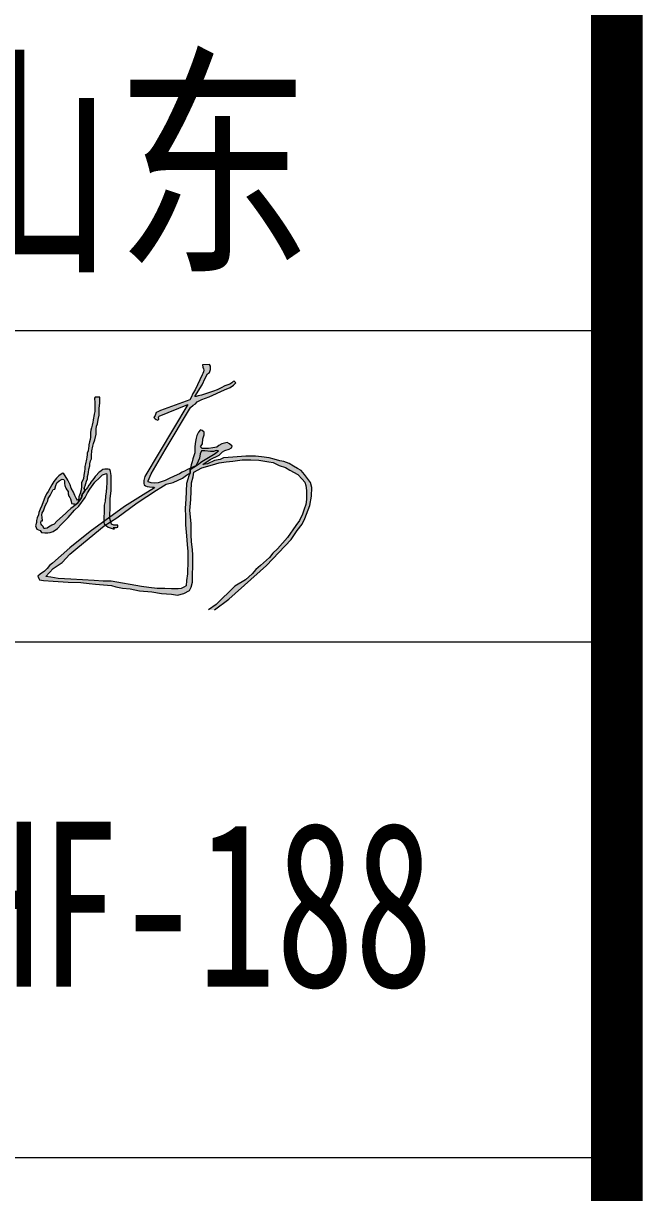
# Model space of a CAD drawing. Header units: inches. Extents: x -3272461 to -2504170, y 403793 to 1071042.
# Drawn here: x -2943929 to -2942127, y 499529 to 502930 of the extents above; entities that cross this region are included whole.
import ezdxf
from ezdxf.enums import TextEntityAlignment as Align

# ---------------------------------------------------------------- set-up
doc = ezdxf.new("R2010")
doc.units = ezdxf.units.IN
doc.header["$LTSCALE"] = 1000
doc.header["$MEASUREMENT"] = 0
doc.linetypes.add('LENGSHUI', pattern=[22, 20, -1, 0, -1])
doc.layers.get('0').update_dxf_attribs({"lineweight": 18})
for name, color, linetype, lineweight in [('00签名', 7, 'LENGSHUI', 18), ('PUB_TITLE', 153, 'Continuous', 18), ('图签文字', 4, 'Continuous', 18)]:
    doc.layers.add(name, color=color, linetype=linetype, lineweight=lineweight)
doc.styles.add('-黑体', font='', dxfattribs={"width": 0.7})
doc.styles.add('建筑图签-黑', font='', dxfattribs={"width": 0.7})
doc.styles.get('-黑体').set_extended_font_data('微软雅黑')
doc.styles.get('建筑图签-黑').set_extended_font_data('黑体')

msp = doc.modelspace()

# ---------------------------------------------------------------- hatches: boundary and pattern name
at = {"layer": '00签名', "linetype": 'Continuous'}
for points in [[(-2943372.8, 501223.5), (-2943331.4, 501255.3), (-2943221.4, 501353), (-2943150.3, 501428.3), (-2943132.4, 501454.2), (-2943118.3, 501473.3), (-2943109.9, 501489.6), (-2943095.8, 501527.2), (-2943090.8, 501554.1), (-2943089.6, 501579.4), (-2943093.6, 501594), (-2943110.7, 501617.2), (-2943121.1, 501628.7), (-2943131.6, 501635.1), (-2943143.5, 501642.1), (-2943156, 501649.6), (-2943170.9, 501655), (-2943183.3, 501657.5), (-2943199.8, 501662.5), (-2943213.7, 501666), (-2943236.1, 501668.9), (-2943253.5, 501670.9), (-2943281.9, 501670.9), (-2943319.7, 501667.5), (-2943347.1, 501666), (-2943356.1, 501661), (-2943372.5, 501658), (-2943393.4, 501648.6), (-2943406.8, 501646.1), (-2943385.4, 501661), (-2943359, 501673.4), (-2943349.6, 501683.9), (-2943343.1, 501687.4), (-2943330.7, 501690.8), (-2943323.7, 501695.3), (-2943321.7, 501699.8), (-2943329.2, 501706.3), (-2943336.1, 501710.7), (-2943352.1, 501706.3), (-2943360.5, 501702.3), (-2943366, 501697.3), (-2943377.5, 501694.8), (-2943390.4, 501693.3), (-2943408.8, 501693.3), (-2943413.5, 501697.9), (-2943407.8, 501706.6), (-2943406.6, 501721.7), (-2943403.4, 501733), (-2943402.8, 501740.5), (-2943409.1, 501745.5), (-2943414.1, 501747.4), (-2943419.1, 501741.1), (-2943424.2, 501731.1), (-2943426.7, 501723.6), (-2943427.9, 501713.5), (-2943429.8, 501699.1), (-2943429.8, 501690.3), (-2943430.4, 501680.3), (-2943432.9, 501672.1), (-2943436.1, 501663.4), (-2943438, 501654.6), (-2943440.5, 501645.8), (-2943444.2, 501632), (-2943444.2, 501622.6), (-2943447.4, 501613.8), (-2943450.5, 501603.8), (-2943454.3, 501591.2), (-2943456.2, 501545.3), (-2943458.5, 501519.4), (-2943457.4, 501494.6), (-2943457.4, 501471), (-2943454, 501439.4), (-2943452.9, 501413.5), (-2943450.6, 501393.2), (-2943450.6, 501367.3), (-2943451.7, 501329), (-2943454, 501308.8), (-2943455.2, 501294.1), (-2943461.8, 501289.6), (-2943469.6, 501285.7), (-2943479.1, 501285.2), (-2943498.5, 501285.2), (-2943517.4, 501285.7), (-2943539.7, 501285.7), (-2943563.6, 501289.1), (-2943585.2, 501291.8), (-2943673.6, 501307.3), (-2943696.7, 501307.3), (-2943722.7, 501308.7), (-2943757, 501311.5), (-2943791.4, 501312.9), (-2943827.8, 501315), (-2943849.6, 501319.3), (-2943863.6, 501320.7), (-2943842.5, 501343.8), (-2943816.6, 501362), (-2943793.5, 501385.8), (-2943770.3, 501404.7), (-2943693.8, 501468.4), (-2943657.1, 501491.9), (-2943597.8, 501535.5), (-2943542, 501571.9), (-2943528.9, 501579.7), (-2943513.3, 501589.5), (-2943492.8, 501594.3), (-2943465.6, 501606.5), (-2943454.4, 501615.7), (-2943448.5, 501619.6), (-2943444.2, 501621.7), (-2943444.2, 501632.4), (-2943422.2, 501645.4), (-2943409.7, 501655.3), (-2943385.1, 501669.9), (-2943370.9, 501678.5), (-2943364.9, 501683.7), (-2943361, 501686.3), (-2943368.3, 501687.2), (-2943376.1, 501684.6), (-2943384.7, 501684.2), (-2943401.5, 501686.7), (-2943411, 501686.7), (-2943414.9, 501677.3), (-2943417, 501665.2), (-2943420.1, 501656.6), (-2943423.9, 501647.1), (-2943426.9, 501642.4), (-2943451.5, 501631.6), (-2943458.4, 501627.7), (-2943466.6, 501624.3), (-2943475.2, 501619.9), (-2943490.8, 501613.1), (-2943505, 501605.7), (-2943516.2, 501600.1), (-2943527.9, 501596.2), (-2943536.5, 501592.8), (-2943547.7, 501591.9), (-2943557.2, 501593.7), (-2943565.8, 501596.2), (-2943566.2, 501598.8), (-2943557.2, 501619.1), (-2943516.4, 501689.3), (-2943442.5, 501812.8), (-2943434.6, 501819.4), (-2943427.9, 501822.7), (-2943423.5, 501829), (-2943409.6, 501835.3), (-2943388.4, 501843), (-2943343.6, 501864.1), (-2943327.7, 501870.9), (-2943317.6, 501877.1), (-2943311.3, 501883.9), (-2943315.6, 501888.7), (-2943319, 501887.7), (-2943322.4, 501884.4), (-2943328.2, 501880), (-2943343.1, 501875.7), (-2943353.7, 501869.9), (-2943364.8, 501864.1), (-2943375.8, 501860.3), (-2943390.8, 501855.5), (-2943399, 501852.6), (-2943410.5, 501848.7), (-2943420.1, 501845.9), (-2943425.9, 501844.4), (-2943429.8, 501843.9), (-2943408.6, 501878.1), (-2943399.9, 501897.3), (-2943393.2, 501910.3), (-2943387.9, 501914.2), (-2943384.5, 501923.3), (-2943384.5, 501933), (-2943387.6, 501937.4), (-2943407.9, 501936), (-2943407, 501929.4), (-2943404.6, 501925.1), (-2943403.7, 501920.9), (-2943405.1, 501915.7), (-2943407, 501911.4), (-2943408.4, 501907.2), (-2943429.2, 501864.1), (-2943435.8, 501853.2), (-2943441.1, 501841.4), (-2943444.8, 501834.8), (-2943530, 501804), (-2943537.6, 501799.3), (-2943542.4, 501797.4), (-2943545.7, 501788.9), (-2943549.6, 501783.2), (-2943546, 501779.8), (-2943543, 501777.5), (-2943538.3, 501775.9), (-2943535, 501778.2), (-2943536, 501783.5), (-2943533.7, 501787.5), (-2943450.6, 501821.4), (-2943575.3, 501611.7), (-2943578.8, 501600.2), (-2943578.1, 501595), (-2943578.1, 501590.9), (-2943577.7, 501587.2), (-2943573.6, 501584.6), (-2943568.4, 501582.4), (-2943561.7, 501581.7), (-2943553.2, 501580.9), (-2943548.4, 501580.5), (-2943547.3, 501578.3), (-2943580.9, 501558.5), (-2943635.1, 501524), (-2943734.4, 501451.9), (-2943794.2, 501404), (-2943844.1, 501359.7), (-2943853.3, 501353), (-2943860, 501343.9), (-2943867.5, 501336.3), (-2943880, 501328), (-2943886.7, 501322.1), (-2943884.2, 501315.4), (-2943881.7, 501311.3), (-2943870.8, 501309.6), (-2943842.4, 501307.1), (-2943798.9, 501304.6), (-2943762.1, 501302.9), (-2943737.9, 501300.4), (-2943719.5, 501298.7), (-2943696.1, 501296.2), (-2943672.6, 501294.6), (-2943660.1, 501291.2), (-2943640.9, 501287), (-2943618.3, 501285.4), (-2943591.5, 501279.5), (-2943555.6, 501276.2), (-2943527.1, 501271.2), (-2943497.9, 501269.5), (-2943480.3, 501266.1), (-2943461.9, 501271.2), (-2943446, 501280.3), (-2943441, 501289.5), (-2943436.8, 501304.6), (-2943436.8, 501321.3), (-2943436, 501354.7), (-2943436, 501383.1), (-2943436.8, 501399.8), (-2943440.2, 501421.6), (-2943441, 501441.6), (-2943441, 501462.5), (-2943441, 501475.1), (-2943444.4, 501512.7), (-2943441.9, 501545.2), (-2943440.2, 501592.9), (-2943435.2, 501610.4), (-2943432.7, 501623.8), (-2943410.1, 501637.2), (-2943378.3, 501645.5), (-2943359.1, 501651.4), (-2943339, 501654.7), (-2943319.8, 501656.4), (-2943292.2, 501659.7), (-2943267.1, 501660.6), (-2943243.7, 501658.9), (-2943215.2, 501653.9), (-2943201.9, 501652.2), (-2943185.1, 501643.9), (-2943166.7, 501638), (-2943154.2, 501630.5), (-2943130.8, 501617.1), (-2943118.2, 501603.7), (-2943109.9, 501595.4), (-2943107.4, 501585.4), (-2943104.9, 501571.2), (-2943104.9, 501555.3), (-2943104.9, 501545.2), (-2943107.4, 501530.2), (-2943111.6, 501516.8), (-2943116.6, 501502.6), (-2943125.8, 501483.4), (-2943136.6, 501469.2), (-2943160.8, 501434.1), (-2943189.3, 501401.1), (-2943202.9, 501389.1), (-2943213.4, 501375.6), (-2943238.9, 501353), (-2943252.4, 501341), (-2943262.9, 501329), (-2943282.4, 501311), (-2943314, 501293), (-2943368, 501239), (-2943390.4, 501223.5)], [(-2943720.1, 501842.9), (-2943722.6, 501839.9), (-2943722.6, 501835.3), (-2943721.6, 501829.8), (-2943721.1, 501825.3), (-2943721.1, 501819.3), (-2943721.1, 501814.7), (-2943721.1, 501809.2), (-2943721.6, 501801.2), (-2943723.1, 501792.6), (-2943724.1, 501786.6), (-2943724.6, 501782.1), (-2943726.1, 501776), (-2943727.1, 501770), (-2943729.2, 501761), (-2943731.2, 501753.4), (-2943732.7, 501746.9), (-2943733.7, 501739.9), (-2943733.7, 501732.3), (-2943733.7, 501725.8), (-2943735.2, 501719.3), (-2943736.7, 501712.2), (-2943738.2, 501704.2), (-2943738.7, 501699.7), (-2943739.7, 501694.1), (-2943740.7, 501686.1), (-2943743.2, 501679.6), (-2943743.7, 501674.5), (-2943744.2, 501668), (-2943745.2, 501662.5), (-2943748.2, 501648.4), (-2943750, 501640.3), (-2943750, 501633.9), (-2943750.9, 501625.8), (-2943752.7, 501615.9), (-2943754.5, 501605.1), (-2943759.9, 501594.2), (-2943759.9, 501582.5), (-2943760.8, 501572.6), (-2943763.5, 501562.7), (-2943768, 501552.7), (-2943768, 501546.4), (-2943771.7, 501541.9), (-2943775.3, 501549.1), (-2943778.9, 501556.3), (-2943783.4, 501566.3), (-2943789.7, 501578), (-2943793.3, 501587.9), (-2943799.6, 501600.6), (-2943807.8, 501613.2), (-2943811.4, 501619.5), (-2943814.1, 501621.3), (-2943819.5, 501618.6), (-2943825.8, 501613.2), (-2943833.1, 501606.9), (-2943840.3, 501596.9), (-2943846.6, 501587), (-2943851.1, 501578.9), (-2943857.4, 501568.1), (-2943862, 501560.8), (-2943866.5, 501550.9), (-2943871.9, 501538.3), (-2943875.5, 501527.5), (-2943880, 501516.6), (-2943884.5, 501506.7), (-2943885.4, 501500.4), (-2943889, 501491.4), (-2943890.8, 501484.1), (-2943890.8, 501477.8), (-2943893.6, 501467.9), (-2943889.9, 501458.9), (-2943880, 501454.4), (-2943876.4, 501449), (-2943866.5, 501448.1), (-2943858.3, 501448.1), (-2943851.1, 501449), (-2943842.1, 501451.7), (-2943829.4, 501460.7), (-2943819.5, 501472.4), (-2943798.7, 501492.3), (-2943780.7, 501513.9), (-2943768, 501525.7), (-2943749.1, 501550.9), (-2943742.8, 501564.5), (-2943735.5, 501575.3), (-2943721.1, 501595.1), (-2943707.5, 501607.8), (-2943698.5, 501616.8), (-2943686.8, 501620.4), (-2943685.9, 501615.9), (-2943685.9, 501605.1), (-2943685.9, 501593.3), (-2943687.7, 501579.8), (-2943688.6, 501567.2), (-2943690.4, 501554.5), (-2943691.3, 501540.1), (-2943694, 501528.4), (-2943694, 501519.3), (-2943694, 501507.6), (-2943694.9, 501492.3), (-2943694.9, 501482.3), (-2943694.9, 501477.8), (-2943694, 501474.2), (-2943686.8, 501467.9), (-2943682.3, 501464.3), (-2943674.1, 501461.6), (-2943667.8, 501459.8), (-2943666, 501459.8), (-2943664.2, 501459.8), (-2943667.8, 501463.4), (-2943664.2, 501463.4), (-2943657.9, 501463.4), (-2943654.3, 501464.3), (-2943654.3, 501470.6), (-2943660.6, 501470.6), (-2943666, 501470.6), (-2943672.3, 501473.3), (-2943675.9, 501482.3), (-2943677.7, 501489.6), (-2943677.7, 501496.8), (-2943677.7, 501505.8), (-2943676.8, 501513.9), (-2943676.8, 501529.3), (-2943676.8, 501539.2), (-2943676.8, 501546.4), (-2943674.1, 501570.8), (-2943674.1, 501581.6), (-2943673.2, 501606), (-2943673.2, 501614.1), (-2943675.9, 501626.7), (-2943677.7, 501632.1), (-2943682.3, 501633), (-2943685.9, 501633), (-2943692.2, 501633), (-2943697.6, 501632.1), (-2943703, 501628.5), (-2943706.6, 501624.9), (-2943709.3, 501623.1), (-2943717.5, 501615), (-2943720.2, 501611.4), (-2943722, 501608.7), (-2943727.4, 501601.5), (-2943733.7, 501594.2), (-2943733.7, 501592.4), (-2943738.2, 501586.1), (-2943742.8, 501579.8), (-2943746.4, 501575.3), (-2943749.1, 501571.7), (-2943753.6, 501566.3), (-2943757.2, 501560.8), (-2943759.9, 501550.9), (-2943763.5, 501544.6), (-2943771.7, 501533.8), (-2943778, 501528.4), (-2943784.3, 501523.9), (-2943790.6, 501518.4), (-2943800.6, 501510.3), (-2943805.1, 501504.9), (-2943815, 501495.9), (-2943831.3, 501481.4), (-2943839.4, 501473.3), (-2943846.6, 501469.7), (-2943855.6, 501464.3), (-2943860.1, 501461.6), (-2943865.6, 501460.7), (-2943869.2, 501460.7), (-2943871.9, 501466.1), (-2943875.5, 501469.7), (-2943877.3, 501473.3), (-2943878.2, 501476.9), (-2943877.3, 501482.3), (-2943873.7, 501483.2), (-2943874.6, 501493.2), (-2943875.5, 501499.5), (-2943874.6, 501505.8), (-2943871, 501512.1), (-2943868.3, 501517.5), (-2943865.6, 501526.6), (-2943861.1, 501534.7), (-2943858.3, 501541), (-2943856.5, 501547.3), (-2943851.1, 501556.3), (-2943846.6, 501566.3), (-2943842.1, 501573.5), (-2943837.6, 501574.4), (-2943834.9, 501585.2), (-2943831.3, 501593.3), (-2943824.9, 501598.7), (-2943815.9, 501604.2), (-2943811.4, 501603.3), (-2943809.6, 501598.7), (-2943809.6, 501591.5), (-2943808.7, 501585.2), (-2943806, 501578), (-2943802.4, 501572.6), (-2943798.7, 501568.1), (-2943798.7, 501560.8), (-2943796.9, 501554.5), (-2943794.2, 501550.9), (-2943792.4, 501546.4), (-2943789.7, 501540.1), (-2943788.8, 501532.9), (-2943784.3, 501532), (-2943781.6, 501532), (-2943776, 501530.5), (-2943771.7, 501533.8), (-2943764.3, 501543.9), (-2943759.9, 501550.9), (-2943758.9, 501554.7), (-2943757.7, 501560.9), (-2943753.6, 501566.3), (-2943749.1, 501571.7), (-2943752.4, 501577.2), (-2943750.3, 501582.9), (-2943749.6, 501584.3), (-2943745.6, 501598.3), (-2943742.8, 501604.5), (-2943742.2, 501611.2), (-2943740.2, 501618.2), (-2943739.7, 501623.6), (-2943738.2, 501633.1), (-2943735.7, 501642.5), (-2943735.5, 501648.4), (-2943733.3, 501657.7), (-2943731.2, 501663.3), (-2943730.6, 501673), (-2943729.7, 501686.3), (-2943727.2, 501699.7), (-2943724.7, 501707.6), (-2943720.7, 501718.1), (-2943717.7, 501734.5), (-2943717, 501748.9), (-2943716.4, 501757.7), (-2943713.3, 501764.6), (-2943711.4, 501777.2), (-2943708.3, 501790.3), (-2943708.9, 501810.4), (-2943707, 501824.8), (-2943707, 501836.7), (-2943707, 501842.3)]]:
    msp.add_hatch(color=256, dxfattribs=at).paths.add_polyline_path(points, flags=0)

# ---------------------------------------------------------------- linework, layer by layer
msp.add_lwpolyline([(-2943372.8, 501223.5), (-2943331.4, 501255.3), (-2943221.4, 501353), (-2943150.3, 501428.3), (-2943132.4, 501454.2), (-2943118.3, 501473.3), (-2943109.9, 501489.6), (-2943095.8, 501527.2), (-2943090.8, 501554.1), (-2943089.6, 501579.4), (-2943093.6, 501594), (-2943110.7, 501617.2), (-2943121.1, 501628.7), (-2943131.6, 501635.1), (-2943143.5, 501642.1), (-2943156, 501649.6), (-2943170.9, 501655), (-2943183.3, 501657.5), (-2943199.8, 501662.5), (-2943213.7, 501666), (-2943236.1, 501668.9), (-2943253.5, 501670.9), (-2943281.9, 501670.9), (-2943319.7, 501667.5), (-2943347.1, 501666), (-2943356.1, 501661), (-2943372.5, 501658), (-2943393.4, 501648.6), (-2943406.8, 501646.1), (-2943385.4, 501661), (-2943359, 501673.4), (-2943349.6, 501683.9), (-2943343.1, 501687.4), (-2943330.7, 501690.8), (-2943323.7, 501695.3), (-2943321.7, 501699.8), (-2943329.2, 501706.3), (-2943336.1, 501710.7), (-2943352.1, 501706.3), (-2943360.5, 501702.3), (-2943366, 501697.3), (-2943377.5, 501694.8), (-2943390.4, 501693.3), (-2943408.8, 501693.3), (-2943413.5, 501697.9), (-2943407.8, 501706.6), (-2943406.6, 501721.7), (-2943403.4, 501733), (-2943402.8, 501740.5), (-2943409.1, 501745.5), (-2943414.1, 501747.4), (-2943419.1, 501741.1), (-2943424.2, 501731.1), (-2943426.7, 501723.6), (-2943427.9, 501713.5), (-2943429.8, 501699.1), (-2943429.8, 501690.3), (-2943430.4, 501680.3), (-2943432.9, 501672.1), (-2943436.1, 501663.4), (-2943438, 501654.6), (-2943440.5, 501645.8), (-2943444.2, 501632), (-2943444.2, 501622.6), (-2943447.4, 501613.8), (-2943450.5, 501603.8), (-2943454.3, 501591.2), (-2943456.2, 501545.3), (-2943458.5, 501519.4), (-2943457.4, 501494.6), (-2943457.4, 501471), (-2943454, 501439.4), (-2943452.9, 501413.5), (-2943450.6, 501393.2), (-2943450.6, 501367.3), (-2943451.7, 501329), (-2943454, 501308.8), (-2943455.2, 501294.1), (-2943461.8, 501289.6), (-2943469.6, 501285.7), (-2943479.1, 501285.2), (-2943498.5, 501285.2), (-2943517.4, 501285.7), (-2943539.7, 501285.7), (-2943563.6, 501289.1), (-2943585.2, 501291.8), (-2943673.6, 501307.3), (-2943696.7, 501307.3), (-2943722.7, 501308.7), (-2943757, 501311.5), (-2943791.4, 501312.9), (-2943827.8, 501315), (-2943849.6, 501319.3), (-2943863.6, 501320.7), (-2943842.5, 501343.8), (-2943816.6, 501362), (-2943793.5, 501385.8), (-2943770.3, 501404.7), (-2943693.8, 501468.4), (-2943657.1, 501491.9), (-2943597.8, 501535.5), (-2943542, 501571.9), (-2943528.9, 501579.7), (-2943513.3, 501589.5), (-2943492.8, 501594.3), (-2943465.6, 501606.5), (-2943454.4, 501615.7), (-2943448.5, 501619.6), (-2943444.2, 501621.7), (-2943444.2, 501632.4), (-2943422.2, 501645.4), (-2943409.7, 501655.3), (-2943385.1, 501669.9), (-2943370.9, 501678.5), (-2943364.9, 501683.7), (-2943361, 501686.3), (-2943368.3, 501687.2), (-2943376.1, 501684.6), (-2943384.7, 501684.2), (-2943401.5, 501686.7), (-2943411, 501686.7), (-2943414.9, 501677.3), (-2943417, 501665.2), (-2943420.1, 501656.6), (-2943423.9, 501647.1), (-2943426.9, 501642.4), (-2943451.5, 501631.6), (-2943458.4, 501627.7), (-2943466.6, 501624.3), (-2943475.2, 501619.9), (-2943490.8, 501613.1), (-2943505, 501605.7), (-2943516.2, 501600.1), (-2943527.9, 501596.2), (-2943536.5, 501592.8), (-2943547.7, 501591.9), (-2943557.2, 501593.7), (-2943565.8, 501596.2), (-2943566.2, 501598.8), (-2943557.2, 501619.1), (-2943516.4, 501689.3), (-2943442.5, 501812.8), (-2943434.6, 501819.4), (-2943427.9, 501822.7), (-2943423.5, 501829), (-2943409.6, 501835.3), (-2943388.4, 501843), (-2943343.6, 501864.1), (-2943327.7, 501870.9), (-2943317.6, 501877.1), (-2943311.3, 501883.9), (-2943315.6, 501888.7), (-2943319, 501887.7), (-2943322.4, 501884.4), (-2943328.2, 501880), (-2943343.1, 501875.7), (-2943353.7, 501869.9), (-2943364.8, 501864.1), (-2943375.8, 501860.3), (-2943390.8, 501855.5), (-2943399, 501852.6), (-2943410.5, 501848.7), (-2943420.1, 501845.9), (-2943425.9, 501844.4), (-2943429.8, 501843.9), (-2943408.6, 501878.1), (-2943399.9, 501897.3), (-2943393.2, 501910.3), (-2943387.9, 501914.2), (-2943384.5, 501923.3), (-2943384.5, 501933), (-2943387.6, 501937.4), (-2943407.9, 501936), (-2943407, 501929.4), (-2943404.6, 501925.1), (-2943403.7, 501920.9), (-2943405.1, 501915.7), (-2943407, 501911.4), (-2943408.4, 501907.2), (-2943429.2, 501864.1), (-2943435.8, 501853.2), (-2943441.1, 501841.4), (-2943444.8, 501834.8), (-2943530, 501804), (-2943537.6, 501799.3), (-2943542.4, 501797.4), (-2943545.7, 501788.9), (-2943549.6, 501783.2), (-2943546, 501779.8), (-2943543, 501777.5), (-2943538.3, 501775.9), (-2943535, 501778.2), (-2943536, 501783.5), (-2943533.7, 501787.5), (-2943450.6, 501821.4), (-2943575.3, 501611.7), (-2943578.8, 501600.2), (-2943578.1, 501595), (-2943578.1, 501590.9), (-2943577.7, 501587.2), (-2943573.6, 501584.6), (-2943568.4, 501582.4), (-2943561.7, 501581.7), (-2943553.2, 501580.9), (-2943548.4, 501580.5), (-2943547.3, 501578.3), (-2943580.9, 501558.5), (-2943635.1, 501524), (-2943734.4, 501451.9), (-2943794.2, 501404), (-2943844.1, 501359.7), (-2943853.3, 501353), (-2943860, 501343.9), (-2943867.5, 501336.3), (-2943880, 501328), (-2943886.7, 501322.1), (-2943884.2, 501315.4), (-2943881.7, 501311.3), (-2943870.8, 501309.6), (-2943842.4, 501307.1), (-2943798.9, 501304.6), (-2943762.1, 501302.9), (-2943737.9, 501300.4), (-2943719.5, 501298.7), (-2943696.1, 501296.2), (-2943672.6, 501294.6), (-2943660.1, 501291.2), (-2943640.9, 501287), (-2943618.3, 501285.4), (-2943591.5, 501279.5), (-2943555.6, 501276.2), (-2943527.1, 501271.2), (-2943497.9, 501269.5), (-2943480.3, 501266.1), (-2943461.9, 501271.2), (-2943446, 501280.3), (-2943441, 501289.5), (-2943436.8, 501304.6), (-2943436.8, 501321.3), (-2943436, 501354.7), (-2943436, 501383.1), (-2943436.8, 501399.8), (-2943440.2, 501421.6), (-2943441, 501441.6), (-2943441, 501462.5), (-2943441, 501475.1), (-2943444.4, 501512.7), (-2943441.9, 501545.2), (-2943440.2, 501592.9), (-2943435.2, 501610.4), (-2943432.7, 501623.8), (-2943410.1, 501637.2), (-2943378.3, 501645.5), (-2943359.1, 501651.4), (-2943339, 501654.7), (-2943319.8, 501656.4), (-2943292.2, 501659.7), (-2943267.1, 501660.6), (-2943243.7, 501658.9), (-2943215.2, 501653.9), (-2943201.9, 501652.2), (-2943185.1, 501643.9), (-2943166.7, 501638), (-2943154.2, 501630.5), (-2943130.8, 501617.1), (-2943118.2, 501603.7), (-2943109.9, 501595.4), (-2943107.4, 501585.4), (-2943104.9, 501571.2), (-2943104.9, 501555.3), (-2943104.9, 501545.2), (-2943107.4, 501530.2), (-2943111.6, 501516.8), (-2943116.6, 501502.6), (-2943125.8, 501483.4), (-2943136.6, 501469.2), (-2943160.8, 501434.1), (-2943189.3, 501401.1), (-2943202.9, 501389.1), (-2943213.4, 501375.6), (-2943238.9, 501353), (-2943252.4, 501341), (-2943262.9, 501329), (-2943282.4, 501311), (-2943314, 501293), (-2943368, 501239), (-2943390.4, 501223.5)], dxfattribs=at)
msp.add_lwpolyline([(-2943720.1, 501842.9), (-2943722.6, 501839.9), (-2943722.6, 501835.3), (-2943721.6, 501829.8), (-2943721.1, 501825.3), (-2943721.1, 501819.3), (-2943721.1, 501814.7), (-2943721.1, 501809.2), (-2943721.6, 501801.2), (-2943723.1, 501792.6), (-2943724.1, 501786.6), (-2943724.6, 501782.1), (-2943726.1, 501776), (-2943727.1, 501770), (-2943729.2, 501761), (-2943731.2, 501753.4), (-2943732.7, 501746.9), (-2943733.7, 501739.9), (-2943733.7, 501732.3), (-2943733.7, 501725.8), (-2943735.2, 501719.3), (-2943736.7, 501712.2), (-2943738.2, 501704.2), (-2943738.7, 501699.7), (-2943739.7, 501694.1), (-2943740.7, 501686.1), (-2943743.2, 501679.6), (-2943743.7, 501674.5), (-2943744.2, 501668), (-2943745.2, 501662.5), (-2943748.2, 501648.4), (-2943750, 501640.3), (-2943750, 501633.9), (-2943750.9, 501625.8), (-2943752.7, 501615.9), (-2943754.5, 501605.1), (-2943759.9, 501594.2), (-2943759.9, 501582.5), (-2943760.8, 501572.6), (-2943763.5, 501562.7), (-2943768, 501552.7), (-2943768, 501546.4), (-2943771.7, 501541.9), (-2943775.3, 501549.1), (-2943778.9, 501556.3), (-2943783.4, 501566.3), (-2943789.7, 501578), (-2943793.3, 501587.9), (-2943799.6, 501600.6), (-2943807.8, 501613.2), (-2943811.4, 501619.5), (-2943814.1, 501621.3), (-2943819.5, 501618.6), (-2943825.8, 501613.2), (-2943833.1, 501606.9), (-2943840.3, 501596.9), (-2943846.6, 501587), (-2943851.1, 501578.9), (-2943857.4, 501568.1), (-2943862, 501560.8), (-2943866.5, 501550.9), (-2943871.9, 501538.3), (-2943875.5, 501527.5), (-2943880, 501516.6), (-2943884.5, 501506.7), (-2943885.4, 501500.4), (-2943889, 501491.4), (-2943890.8, 501484.1), (-2943890.8, 501477.8), (-2943893.6, 501467.9), (-2943889.9, 501458.9), (-2943880, 501454.4), (-2943876.4, 501449), (-2943866.5, 501448.1), (-2943858.3, 501448.1), (-2943851.1, 501449), (-2943842.1, 501451.7), (-2943829.4, 501460.7), (-2943819.5, 501472.4), (-2943798.7, 501492.3), (-2943780.7, 501513.9), (-2943768, 501525.7), (-2943749.1, 501550.9), (-2943742.8, 501564.5), (-2943735.5, 501575.3), (-2943721.1, 501595.1), (-2943707.5, 501607.8), (-2943698.5, 501616.8), (-2943686.8, 501620.4), (-2943685.9, 501615.9), (-2943685.9, 501605.1), (-2943685.9, 501593.3), (-2943687.7, 501579.8), (-2943688.6, 501567.2), (-2943690.4, 501554.5), (-2943691.3, 501540.1), (-2943694, 501528.4), (-2943694, 501519.3), (-2943694, 501507.6), (-2943694.9, 501492.3), (-2943694.9, 501482.3), (-2943694.9, 501477.8), (-2943694, 501474.2), (-2943686.8, 501467.9), (-2943682.3, 501464.3), (-2943674.1, 501461.6), (-2943667.8, 501459.8), (-2943666, 501459.8), (-2943664.2, 501459.8), (-2943667.8, 501463.4), (-2943664.2, 501463.4), (-2943657.9, 501463.4), (-2943654.3, 501464.3), (-2943654.3, 501470.6), (-2943660.6, 501470.6), (-2943666, 501470.6), (-2943672.3, 501473.3), (-2943675.9, 501482.3), (-2943677.7, 501489.6), (-2943677.7, 501496.8), (-2943677.7, 501505.8), (-2943676.8, 501513.9), (-2943676.8, 501529.3), (-2943676.8, 501539.2), (-2943676.8, 501546.4), (-2943674.1, 501570.8), (-2943674.1, 501581.6), (-2943673.2, 501606), (-2943673.2, 501614.1), (-2943675.9, 501626.7), (-2943677.7, 501632.1), (-2943682.3, 501633), (-2943685.9, 501633), (-2943692.2, 501633), (-2943697.6, 501632.1), (-2943703, 501628.5), (-2943706.6, 501624.9), (-2943709.3, 501623.1), (-2943717.5, 501615), (-2943720.2, 501611.4), (-2943722, 501608.7), (-2943727.4, 501601.5), (-2943733.7, 501594.2), (-2943733.7, 501592.4), (-2943738.2, 501586.1), (-2943742.8, 501579.8), (-2943746.4, 501575.3), (-2943749.1, 501571.7), (-2943753.6, 501566.3), (-2943757.2, 501560.8), (-2943759.9, 501550.9), (-2943763.5, 501544.6), (-2943771.7, 501533.8), (-2943778, 501528.4), (-2943784.3, 501523.9), (-2943790.6, 501518.4), (-2943800.6, 501510.3), (-2943805.1, 501504.9), (-2943815, 501495.9), (-2943831.3, 501481.4), (-2943839.4, 501473.3), (-2943846.6, 501469.7), (-2943855.6, 501464.3), (-2943860.1, 501461.6), (-2943865.6, 501460.7), (-2943869.2, 501460.7), (-2943871.9, 501466.1), (-2943875.5, 501469.7), (-2943877.3, 501473.3), (-2943878.2, 501476.9), (-2943877.3, 501482.3), (-2943873.7, 501483.2), (-2943874.6, 501493.2), (-2943875.5, 501499.5), (-2943874.6, 501505.8), (-2943871, 501512.1), (-2943868.3, 501517.5), (-2943865.6, 501526.6), (-2943861.1, 501534.7), (-2943858.3, 501541), (-2943856.5, 501547.3), (-2943851.1, 501556.3), (-2943846.6, 501566.3), (-2943842.1, 501573.5), (-2943837.6, 501574.4), (-2943834.9, 501585.2), (-2943831.3, 501593.3), (-2943824.9, 501598.7), (-2943815.9, 501604.2), (-2943811.4, 501603.3), (-2943809.6, 501598.7), (-2943809.6, 501591.5), (-2943808.7, 501585.2), (-2943806, 501578), (-2943802.4, 501572.6), (-2943798.7, 501568.1), (-2943798.7, 501560.8), (-2943796.9, 501554.5), (-2943794.2, 501550.9), (-2943792.4, 501546.4), (-2943789.7, 501540.1), (-2943788.8, 501532.9), (-2943784.3, 501532), (-2943781.6, 501532), (-2943776, 501530.5), (-2943771.7, 501533.8), (-2943764.3, 501543.9), (-2943759.9, 501550.9), (-2943758.9, 501554.7), (-2943757.7, 501560.9), (-2943753.6, 501566.3), (-2943749.1, 501571.7), (-2943752.4, 501577.2), (-2943750.3, 501582.9), (-2943749.6, 501584.3), (-2943745.6, 501598.3), (-2943742.8, 501604.5), (-2943742.2, 501611.2), (-2943740.2, 501618.2), (-2943739.7, 501623.6), (-2943738.2, 501633.1), (-2943735.7, 501642.5), (-2943735.5, 501648.4), (-2943733.3, 501657.7), (-2943731.2, 501663.3), (-2943730.6, 501673), (-2943729.7, 501686.3), (-2943727.2, 501699.7), (-2943724.7, 501707.6), (-2943720.7, 501718.1), (-2943717.7, 501734.5), (-2943717, 501748.9), (-2943716.4, 501757.7), (-2943713.3, 501764.6), (-2943711.4, 501777.2), (-2943708.3, 501790.3), (-2943708.9, 501810.4), (-2943707, 501824.8), (-2943707, 501836.7), (-2943707, 501842.3)], close=True, dxfattribs=at)
at = {"layer": 'PUB_TITLE'}
for p, q in [((-2945359.3, 502036.5), (-2942202.2, 502036.5)), ((-2948516.4, 501130.6), (-2942202.2, 501130.6)), ((-2948516.4, 499630.6), (-2942202.2, 499630.6))]:
    msp.add_line(p, q, dxfattribs=at)
msp.add_lwpolyline([(-2942202.2, 493630.6, 150, 150, 0), (-2942202.2, 553630.6, 150, 150, 0), (-3026052.2, 553630.6, 150, 150, 0), (-3026052.2, 493630.6, 150, 150, 0)], format="xyseb", close=True, dxfattribs=at)

# ---------------------------------------------------------------- texts
at = {"style": '-黑体', "width": 0.8}
msp.add_text('卢山东', height=525, dxfattribs=at).set_placement((-2944807.6, 502522.1), align=Align.MIDDLE_LEFT)
at = {"layer": '图签文字', "color": 1, "style": '建筑图签-黑', "width": 0.7}
msp.add_text('2019HF-188', height=480, dxfattribs=at).set_placement((-2945022.5, 500127.7))

doc.saveas('drawing.dxf')
